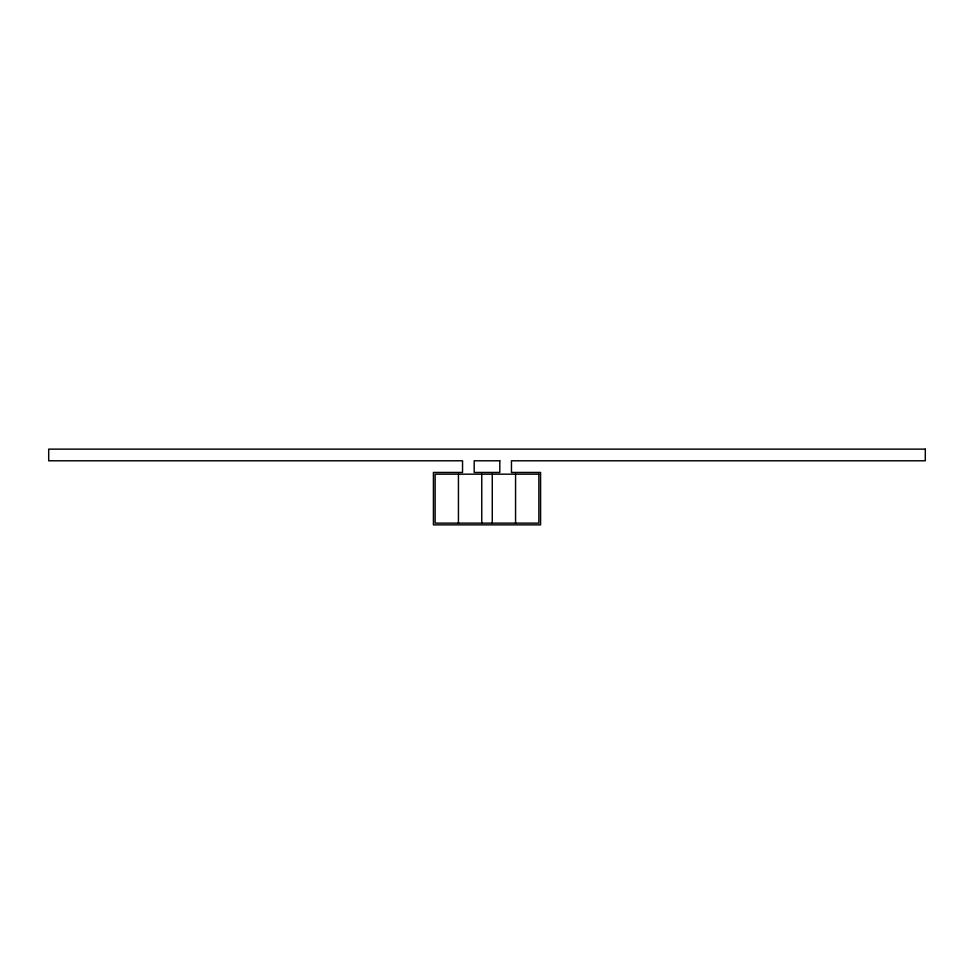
<?xml version="1.0" encoding="UTF-8"?>
<svg xmlns="http://www.w3.org/2000/svg" width="974" height="974" viewBox="0 0 974 974"><rect width="100%" height="100%" fill="white"/><g stroke="black" fill="none" stroke-linecap="round" stroke-linejoin="round"><path stroke-width="1.46" d="M515.563 474.168L515.563 523.135M492.26 474.168L492.26 523.135M481.753 474.168L481.753 523.135M458.437 474.168L458.437 523.135M925.3 449.136L48.7 449.136L48.7 460.787L462.54 460.787L462.54 472.439L433.418 472.439L433.418 524.864L540.582 524.864L540.582 472.439L511.46 472.439L511.46 460.787L925.3 460.787L925.3 449.136M499.808 460.787L474.192 460.787L474.192 472.439L499.808 472.439L499.808 460.787M538.865 474.168L435.135 474.168L435.135 523.135L538.865 523.135L538.865 474.168"/></g></svg>
